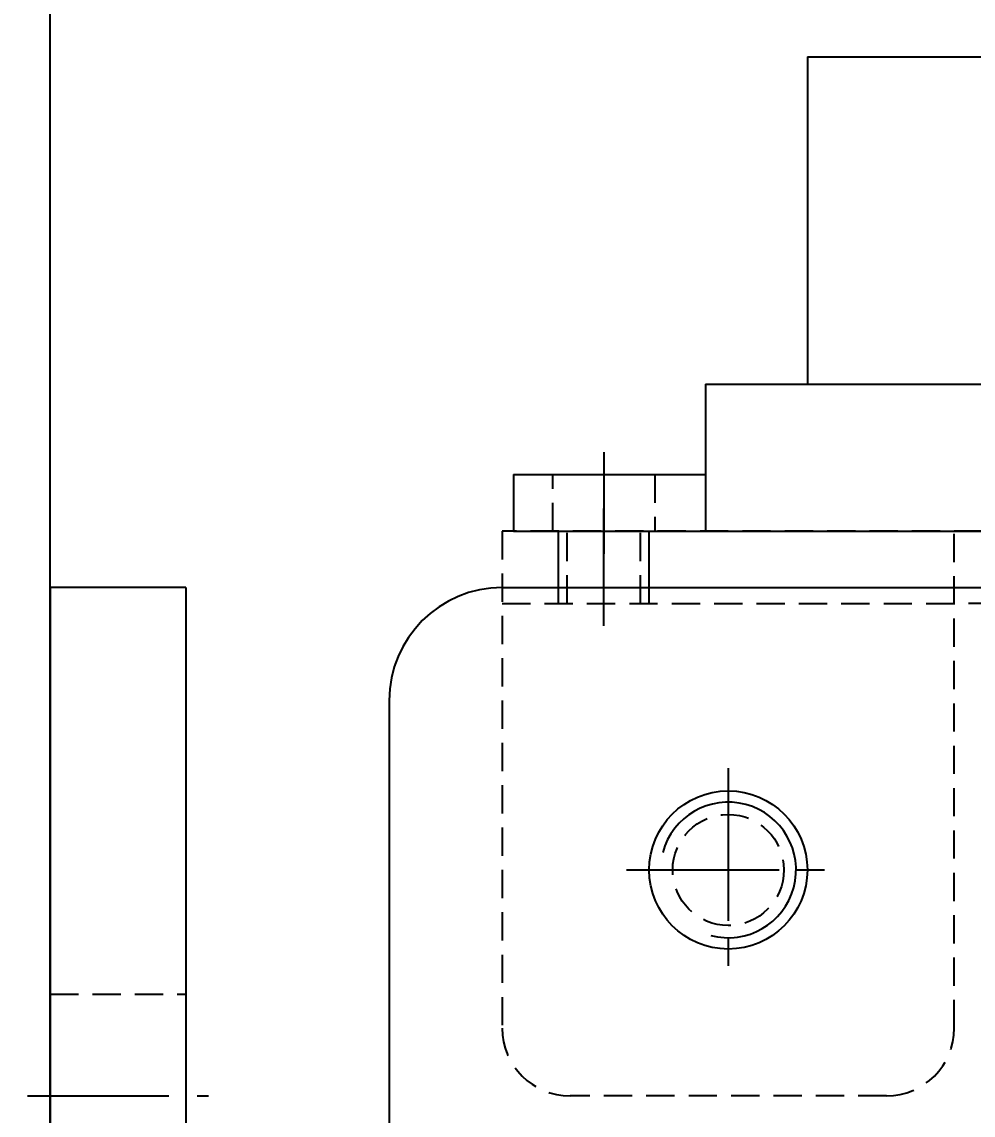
# Model space of a CAD drawing. Header units: inches. Extents: x 0 to 77285, y -118 to 40065.
# Drawn here: x 13370.9 to 13412.98, y 26028.2 to 26076.59 of the extents above; entities that cross this region are included whole.
import ezdxf

# ---------------------------------------------------------------- set-up
doc = ezdxf.new("R2010")
doc.units = ezdxf.units.IN
doc.header["$LTSCALE"] = 5
doc.header["$MEASUREMENT"] = 0
doc.linetypes.add('CENTER', pattern=[2, 1.25, -0.25, 0.25, -0.25])
doc.linetypes.add('HIDDEN', pattern=[0.375, 0.25, -0.125])
for name, color, linetype in [('11', 1, 'CENTER'), ('22', 2, 'HIDDEN'), ('55', 5, 'Continuous'), ('T', 3, 'Continuous')]:
    doc.layers.add(name, color=color, linetype=linetype)
doc.styles.add('SCI', font='')
doc.styles.get('SCI').set_extended_font_data('Gulim')
doc.dimstyles.new('SCH', dxfattribs={"dimtxt": 2.5, "dimasz": 2, "dimexe": 1.25, "dimexo": 0.625, "dimtad": 1, "dimdec": 8, "dimtxsty": 'SCI', "dimcen": 2.5, "dimclrd": 4, "dimclre": 4, "dimclrt": 7, "dimadec": 8, "dimazin": 2, "dimtfac": 1, "dimtdec": 8, "dimtmove": 0, "dimatfit": 3, "dimfxl": 1, "dimarcsym": 0})

# ---------------------------------------------------------------- blocks, each defined once
blk = doc.blocks.new('A$C43597747')
blk.add_line((-180, 207.5), (-2509.859, 207.5))
blk = doc.blocks.new('*D366')
at = {"color": 4, "lineweight": -2, "transparency": 16777216}
for p, q in [((12554.65, 23925.55), (12554.65, 28076.143)), ((17979.65, 23925.05), (17979.65, 28076.143)), ((12714.65, 27976.143), (17819.65, 27976.143))]:
    blk.add_line(p, q, dxfattribs=at)
at = {"color": 4, "transparency": 16777216}
for points in [[(12714.65, 28002.81), (12714.65, 27949.477), (12554.65, 27976.143)], [(17819.65, 28002.81), (17819.65, 27949.477), (17979.65, 27976.143)]]:
    blk.add_solid(points, dxfattribs=at)
at = {"layer": 'Defpoints', "color": 0, "transparency": 16777216}
for p in [(17979.65, 27976.143), (12554.65, 23875.55), (17979.65, 23875.05)]:
    blk.add_point(p, dxfattribs=at)
at = {"color": 7, "transparency": 16777216, "insert": (15267.15, 28128.806), "char_height": 200, "attachment_point": 5, "style": 'SCI'}
blk.add_mtext('5425', dxfattribs=at)
blk = doc.blocks.new('*D367')
at = {"color": 4, "lineweight": -2, "transparency": 16777216}
for p, q in [((12554.65, 23925.55), (12554.65, 29140.675)), ((21064.65, 23433.05), (21064.65, 29140.675)), ((12714.65, 29040.675), (20904.65, 29040.675))]:
    blk.add_line(p, q, dxfattribs=at)
at = {"color": 4, "transparency": 16777216}
for points in [[(12714.65, 29067.342), (12714.65, 29014.009), (12554.65, 29040.675)], [(20904.65, 29067.342), (20904.65, 29014.009), (21064.65, 29040.675)]]:
    blk.add_solid(points, dxfattribs=at)
at = {"layer": 'Defpoints', "color": 0, "transparency": 16777216}
for p in [(21064.65, 29040.675), (12554.65, 23875.55), (21064.65, 23383.05)]:
    blk.add_point(p, dxfattribs=at)
at = {"color": 7, "transparency": 16777216, "insert": (16809.65, 29193.472), "char_height": 200, "attachment_point": 5, "style": 'SCI'}
blk.add_mtext('8510', dxfattribs=at)
blk = doc.blocks.new('*D374')
at = {"color": 4, "lineweight": -2, "transparency": 16777216}
for p, q in [((12554.65, 23925.55), (12554.65, 30215.876)), ((37924.65, 23433.05), (37924.65, 30215.876)), ((12714.65, 30115.876), (37764.65, 30115.876))]:
    blk.add_line(p, q, dxfattribs=at)
at = {"color": 4, "transparency": 16777216}
for points in [[(12714.65, 30142.543), (12714.65, 30089.21), (12554.65, 30115.876)], [(37764.65, 30142.543), (37764.65, 30089.21), (37924.65, 30115.876)]]:
    blk.add_solid(points, dxfattribs=at)
at = {"layer": 'Defpoints', "color": 0, "transparency": 16777216}
for p in [(37924.65, 30115.876), (12554.65, 23875.55), (37924.65, 23383.05)]:
    blk.add_point(p, dxfattribs=at)
at = {"color": 7, "transparency": 16777216, "insert": (25239.65, 30268.539), "char_height": 200, "attachment_point": 5, "style": 'SCI'}
blk.add_mtext('25370', dxfattribs=at)
blk = doc.blocks.new('A$C4ad08788')
for p, q in [((0, 55), (0, 12)), ((6, 55), (0, 55)), ((6, 55), (6, 12)), ((20, 55), (435, 55, 0)), ((15, 50), (15, 6))]:
    blk.add_line(p, q)
blk.add_circle((30, 42.5), 3.5)
blk.add_arc((20, 50, 0), 5, 90, 180)
at = {"layer": '11'}
for p, q in [((30, 47), (30, 38)), ((25.5, 42.5), (34.5, 42.5)), ((-1, 32.5), (7, 32.5))]:
    blk.add_line(p, q, dxfattribs=at)
at = {"layer": '22'}
blk.add_line((0, 37), (6, 37), dxfattribs=at)
blk = doc.blocks.new('A$C09808f4cE')
for p, q in [((64.5, 0), (-64.5, 0)), ((55.997, -6.5), (55.997, 0)), ((64.5, -2.5), (64.5, 0)), ((64.5, -2.5), (55.997, -2.5)), ((55.997, -6.5), (-56.002, -6.5)), ((51.497, -21), (51.497, -6.5)), ((51.497, -21), (-54, -21))]:
    blk.add_line(p, q)
at = {"layer": '11'}
blk.add_line((60.5, -3.5), (60.5, 1), dxfattribs=at)
at = {"layer": '22'}
for p, q in [((58.25, -2.5), (58.25, 0)), ((62.75, 0), (62.75, -2.5))]:
    blk.add_line(p, q, dxfattribs=at)
blk = doc.blocks.new('A$C9f375287')
for p, q in [((-65, 3.2), (-65, 0)), ((65, 3.2), (-65, 3.2)), ((-65, 3.2), (-65, -18.8)), ((-45, -18.8), (-45, 3.2)), ((-65, 0), (-65, 0)), ((45, 0), (-45, 0)), ((-48, -21.8), (-62, -21.8))]:
    blk.add_line(p, q)
blk.add_circle((-55, -11.8), 2.459)
for centre, start, end in [((-62, -18.8), 180, 270), ((-48, -18.8), 270, 0)]:
    blk.add_arc(centre, 3, start, end)
at = {"layer": '11'}
for p, q in [((-60.505, -1), (-60.505, 4.2)), ((-55, -7.8), (-55, -15.8)), ((-59, -11.8), (-51, -11.8))]:
    blk.add_line(p, q, dxfattribs=at)
at = {"layer": '22'}
for p, q in [((-62.126, 0), (-62.126, 3.2)), ((-58.884, 0), (-58.884, 3.2)), ((-65, 0), (-45, 0))]:
    blk.add_line(p, q, dxfattribs=at)
at = {"layer": 'T'}
for p, q in [((-62.505, 0), (-62.505, 3.2)), ((-58.505, 0), (-58.505, 3.2))]:
    blk.add_line(p, q, dxfattribs=at)
blk.add_arc((-55, -11.8), 3, 255, 165, dxfattribs=at)
blk = doc.blocks.new('A$C2dcef66d')
blk.add_blockref('A$C4ad08788', (2.5, 151, 0))
at = {"layer": '22'}
blk.add_blockref('A$C9f375287', (87.5, 205.3, 0), dxfattribs=at)
at = {"layer": '55', "rotation": 180}
blk.add_blockref('A$C09808f4cE', (87.495, 208.5, 0), dxfattribs=at)

msp = doc.modelspace()

# ---------------------------------------------------------------- block references
at = {"rotation": 270}
msp.add_blockref('A$C43597747', (13164.6497809, 23863.0504763), dxfattribs=at)
msp.add_blockref('A$C2dcef66d', (13369.6497809, 25845.5504763, 0))

# ---------------------------------------------------------------- dimensions: what is measured, and where the dimension line sits
for base, p2, picture, middle in [((37924.649780898, 30115.8761734788), (37924.649780898, 23383.0504762948), '*D374', (25239.649780898, 30268.5392893244)), ((21064.649780898, 29040.6754827387), (21064.649780898, 23383.0504762948), '*D367', (16809.649780898, 29193.4717543765)), ((17979.649780898, 27976.1433020648), (17979.649780898, 23875.0504762948), '*D366', (15267.149780898, 28128.8064179103))]:
    dim = msp.add_linear_dim(base=base, p1=(12554.649780898, 23875.5504762968), p2=p2, dimstyle='SCH', override={"dimscale": 80})
    dim.commit()
    dim.dimension.update_dxf_attribs({"geometry": picture, "text_midpoint": middle})

doc.saveas('drawing.dxf')
